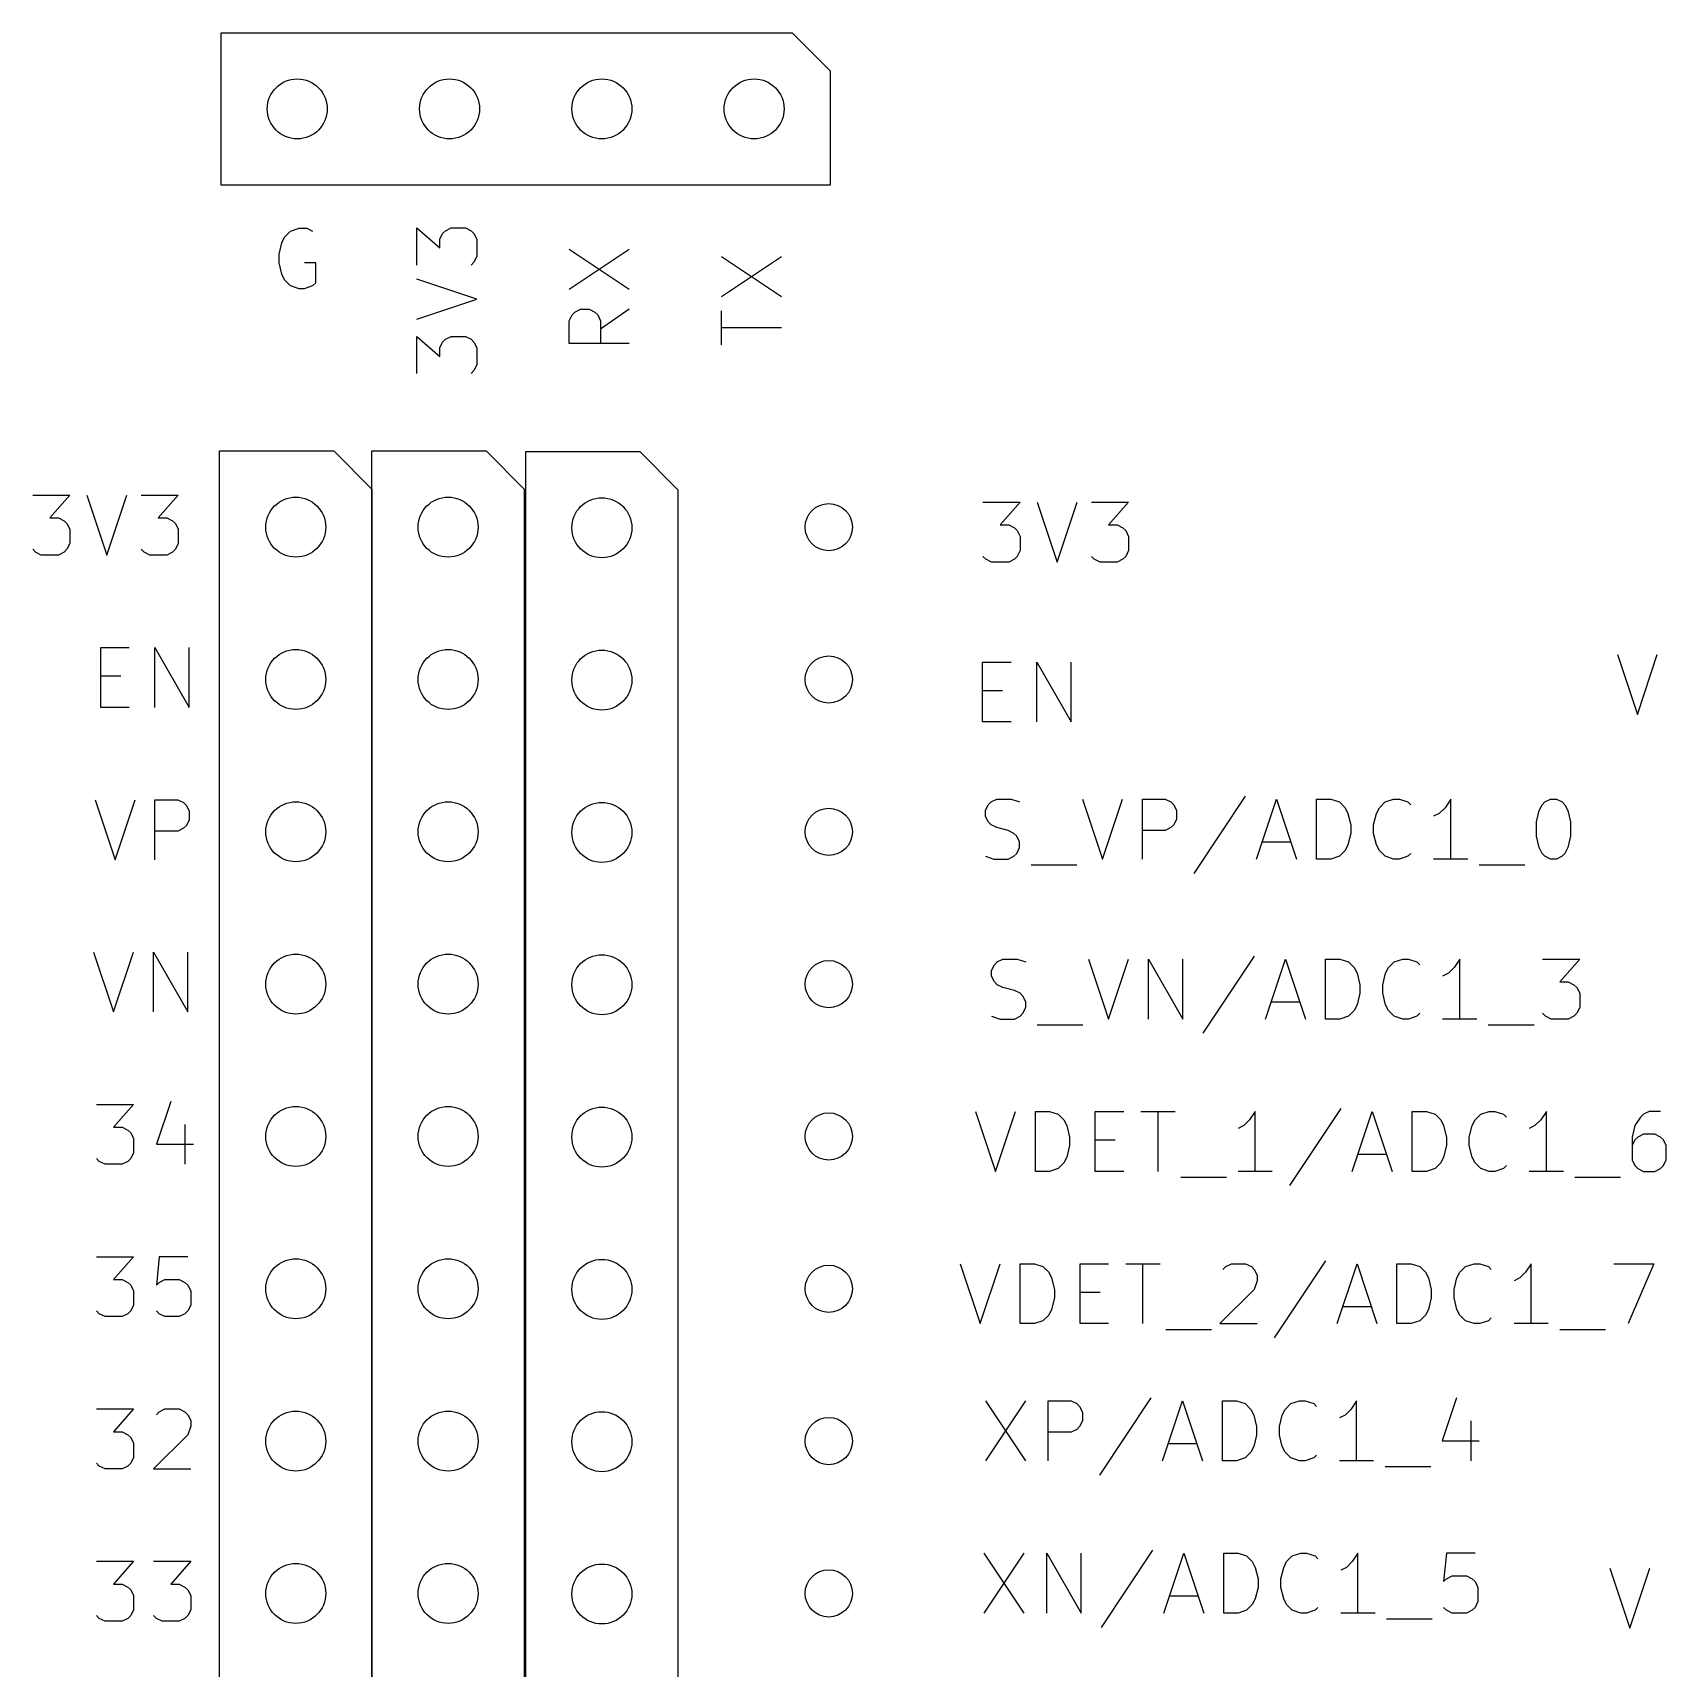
# Model space of a CAD drawing. Extents: x 1.9 to 50.4, y -61.6 to -0.4.
# Drawn here: x 1.94 to 29.18, y -30.45 to -3.17 of the extents above; entities that cross this region are included whole.
import ezdxf

# ---------------------------------------------------------------- set-up
doc = ezdxf.new("R2010")
doc.units = 0
doc.layers.add('BLACK', color=7, linetype='CONTINUOUS')
doc.layers.add('GRAY3', color=9, linetype='CONTINUOUS')

msp = doc.modelspace()

# ---------------------------------------------------------------- linework, layer by layer
at = {"layer": 'BLACK'}
for centre, radius in [((6.35, -4.445), 0.5), ((8.89, -4.445), 0.5), ((11.43, -4.445), 0.5), ((13.97, -4.445), 0.5), ((6.325, -11.42), 0.5), ((8.865, -11.42), 0.5), ((11.43, -11.43), 0.5), ((15.215, -11.42), 0.3937), ((6.325, -13.96), 0.5), ((8.865, -13.96), 0.5), ((11.43, -13.97), 0.5), ((15.215, -13.96), 0.3937), ((6.325, -16.5), 0.5), ((8.865, -16.5), 0.5), ((11.43, -16.51), 0.5), ((15.215, -16.5), 0.3937), ((6.325, -19.04), 0.5), ((8.865, -19.04), 0.5), ((11.43, -19.05), 0.5), ((15.215, -19.04), 0.3937), ((6.325, -21.58), 0.5), ((8.865, -21.58), 0.5), ((11.43, -21.59), 0.5), ((15.215, -21.58), 0.3937), ((6.325, -24.12), 0.5), ((8.865, -24.12), 0.5), ((11.43, -24.13), 0.5), ((15.215, -24.12), 0.3937), ((6.325, -26.66), 0.5), ((8.865, -26.66), 0.5), ((11.43, -26.67), 0.5), ((15.215, -26.66), 0.3937), ((6.325, -29.2), 0.5), ((8.865, -29.2), 0.5), ((11.43, -29.21), 0.5), ((15.215, -29.2), 0.3937)]:
    msp.add_circle(centre, radius, dxfattribs=at)
at = {"layer": 'GRAY3', "linetype": 'CONTINUOUS'}
for p, q in [((5.08, -3.175), (14.605, -3.175)), ((5.08, -5.715), (5.08, -3.175)), ((14.605, -3.175), (15.24, -3.81)), ((15.24, -3.81), (15.24, -5.715)), ((15.24, -5.715), (5.08, -5.715)), ((6.230952, -6.487438), (6.135714, -6.582676)), ((6.373809, -6.439819), (6.230952, -6.487438)), ((6.516666, -6.439819), (6.373809, -6.439819)), ((6.611904, -6.487438), (6.516666, -6.439819)), ((8.344819, -7.04857), (8.344819, -6.429523)), ((8.344819, -6.429523), (8.725771, -6.762856)), ((8.725771, -6.619999), (8.77339, -6.524761)), ((8.77339, -6.524761), (8.821009, -6.477142)), ((8.821009, -6.477142), (8.916247, -6.429523)), ((8.916247, -6.429523), (9.154342, -6.429523)), ((9.154342, -6.429523), (9.24958, -6.477142)), ((9.24958, -6.477142), (9.2972, -6.524761)), ((9.2972, -6.524761), (9.344819, -6.619999)), ((6.088095, -6.677914), (6.040476, -6.86839)), ((6.135714, -6.582676), (6.088095, -6.677914)), ((8.725771, -6.762856), (8.725771, -6.619999)), ((9.344819, -6.619999), (9.344819, -6.905713)), ((10.884819, -7.453332), (11.884819, -6.786666)), ((10.884819, -6.786666), (11.884819, -7.453332)), ((6.040476, -6.86839), (6.040476, -7.011247)), ((6.040476, -7.011247), (6.088095, -7.201723)), ((6.659523, -7.011247), (6.469047, -7.011247)), ((6.659523, -7.34458), (6.659523, -7.011247)), ((9.2972, -7.000951), (9.24958, -7.04857)), ((9.344819, -6.905713), (9.2972, -7.000951)), ((13.424819, -7.57238), (14.424819, -6.905714)), ((13.424819, -6.905714), (14.424819, -7.57238)), ((6.088095, -7.201723), (6.135714, -7.296961)), ((6.135714, -7.296961), (6.230952, -7.3922)), ((6.611904, -7.3922), (6.659523, -7.34458)), ((9.344819, -7.619999), (8.344819, -7.286666)), ((6.230952, -7.3922), (6.373809, -7.439819)), ((6.373809, -7.439819), (6.469047, -7.439819)), ((6.469047, -7.439819), (6.611904, -7.3922)), ((8.344819, -7.953332), (9.344819, -7.619999)), ((10.884819, -7.977142), (10.932438, -7.881904)), ((10.932438, -7.881904), (10.980057, -7.834285)), ((10.980057, -7.834285), (11.075295, -7.786666)), ((11.075295, -7.786666), (11.218152, -7.786666)), ((11.218152, -7.786666), (11.31339, -7.834285)), ((11.31339, -7.834285), (11.361009, -7.881904)), ((11.361009, -7.881904), (11.408628, -7.977142)), ((11.884819, -7.786666), (11.408628, -8.119999)), ((13.424819, -8.381904), (13.424819, -7.810476)), ((10.884819, -8.358094), (10.884819, -7.977142)), ((11.408628, -7.977142), (11.408628, -8.358094)), ((14.424819, -8.09619), (13.424819, -8.09619)), ((8.344819, -8.858094), (8.344819, -8.239047)), ((8.344819, -8.239047), (8.725771, -8.57238)), ((8.725771, -8.429523), (8.77339, -8.334285)), ((8.725771, -8.57238), (8.725771, -8.429523)), ((8.77339, -8.334285), (8.821009, -8.286666)), ((8.821009, -8.286666), (8.916247, -8.239047)), ((8.916247, -8.239047), (9.154342, -8.239047)), ((9.154342, -8.239047), (9.24958, -8.286666)), ((9.24958, -8.286666), (9.2972, -8.334285)), ((9.2972, -8.334285), (9.344819, -8.429523)), ((9.344819, -8.429523), (9.344819, -8.715237)), ((11.884819, -8.358094), (10.884819, -8.358094)), ((9.344819, -8.715237), (9.2972, -8.810475)), ((9.2972, -8.810475), (9.24958, -8.858094)), ((5.055, -10.15), (6.96, -10.15)), ((5.055, -58.41), (5.055, -10.15)), ((6.96, -10.15), (7.595, -10.785)), ((7.595, -10.15), (9.5, -10.15)), ((7.595, -58.41), (7.595, -10.15)), ((9.5, -10.15), (10.135, -10.785)), ((10.16, -10.16), (12.065, -10.16)), ((10.16, -58.42), (10.16, -10.16)), ((12.065, -10.16), (12.7, -10.795)), ((1.936905, -10.884819), (2.555952, -10.884819)), ((2.555952, -10.884819), (2.222619, -11.265771)), ((2.841667, -10.884819), (3.175, -11.884819)), ((3.175, -11.884819), (3.508333, -10.884819)), ((3.746429, -10.884819), (4.365476, -10.884819)), ((4.365476, -10.884819), (4.032143, -11.265771)), ((7.595, -10.785), (7.595, -58.41)), ((10.135, -10.785), (10.135, -58.41)), ((12.7, -10.795), (12.7, -58.42)), ((17.786905, -11.001819), (18.405952, -11.001819)), ((18.405952, -11.001819), (18.072619, -11.382771)), ((18.691667, -11.001819), (19.025, -12.001819)), ((19.025, -12.001819), (19.358333, -11.001819)), ((19.596429, -11.001819), (20.215476, -11.001819)), ((20.215476, -11.001819), (19.882143, -11.382771)), ((2.222619, -11.265771), (2.365476, -11.265771)), ((2.365476, -11.265771), (2.460714, -11.31339)), ((2.460714, -11.31339), (2.508333, -11.361009)), ((2.508333, -11.361009), (2.555952, -11.456247)), ((4.032143, -11.265771), (4.175, -11.265771)), ((4.175, -11.265771), (4.270238, -11.31339)), ((4.270238, -11.31339), (4.317857, -11.361009)), ((4.317857, -11.361009), (4.365476, -11.456247)), ((18.072619, -11.382771), (18.215476, -11.382771)), ((18.215476, -11.382771), (18.310714, -11.43039)), ((18.310714, -11.43039), (18.358333, -11.478009)), ((19.882143, -11.382771), (20.025, -11.382771)), ((20.025, -11.382771), (20.120238, -11.43039)), ((20.120238, -11.43039), (20.167857, -11.478009)), ((2.555952, -11.694342), (2.508333, -11.78958)), ((2.555952, -11.456247), (2.555952, -11.694342)), ((4.365476, -11.694342), (4.317857, -11.78958)), ((4.365476, -11.456247), (4.365476, -11.694342)), ((18.358333, -11.478009), (18.405952, -11.573247)), ((18.405952, -11.573247), (18.405952, -11.811342)), ((20.167857, -11.478009), (20.215476, -11.573247)), ((20.215476, -11.573247), (20.215476, -11.811342)), ((1.984524, -11.8372), (1.936905, -11.78958)), ((2.079762, -11.884819), (1.984524, -11.8372)), ((2.365476, -11.884819), (2.079762, -11.884819)), ((2.460714, -11.8372), (2.365476, -11.884819)), ((2.508333, -11.78958), (2.460714, -11.8372)), ((3.794048, -11.8372), (3.746429, -11.78958)), ((3.889286, -11.884819), (3.794048, -11.8372)), ((4.175, -11.884819), (3.889286, -11.884819)), ((4.270238, -11.8372), (4.175, -11.884819)), ((4.317857, -11.78958), (4.270238, -11.8372)), ((17.834524, -11.9542), (17.786905, -11.90658)), ((17.929762, -12.001819), (17.834524, -11.9542)), ((18.310714, -11.9542), (18.215476, -12.001819)), ((18.358333, -11.90658), (18.310714, -11.9542)), ((18.405952, -11.811342), (18.358333, -11.90658)), ((19.644048, -11.9542), (19.596429, -11.90658)), ((19.739286, -12.001819), (19.644048, -11.9542)), ((20.120238, -11.9542), (20.025, -12.001819)), ((20.167857, -11.90658), (20.120238, -11.9542)), ((20.215476, -11.811342), (20.167857, -11.90658)), ((18.215476, -12.001819), (17.929762, -12.001819)), ((20.025, -12.001819), (19.739286, -12.001819)), ((3.071905, -14.424819), (3.071905, -13.424819)), ((3.071905, -13.424819), (3.548095, -13.424819)), ((3.976667, -14.424819), (3.976667, -13.424819)), ((3.976667, -13.424819), (4.548095, -14.424819)), ((4.548095, -14.424819), (4.548095, -13.424819)), ((28.367905, -13.541819), (28.701238, -14.541819)), ((28.701238, -14.541819), (29.034571, -13.541819)), ((3.071905, -13.901009), (3.405238, -13.901009)), ((17.778905, -14.668819), (17.778905, -13.668819)), ((17.778905, -13.668819), (18.255095, -13.668819)), ((18.683667, -14.668819), (18.683667, -13.668819)), ((18.683667, -13.668819), (19.255095, -14.668819)), ((19.255095, -14.668819), (19.255095, -13.668819)), ((17.778905, -14.145009), (18.112238, -14.145009)), ((3.548095, -14.424819), (3.071905, -14.424819)), ((18.255095, -14.668819), (17.778905, -14.668819)), ((2.976667, -15.964819), (3.31, -16.964819)), ((3.31, -16.964819), (3.643333, -15.964819)), ((3.976667, -16.964819), (3.976667, -15.964819)), ((3.976667, -15.964819), (4.357619, -15.964819)), ((4.357619, -15.964819), (4.452857, -16.012438)), ((4.452857, -16.012438), (4.500476, -16.060057)), ((4.500476, -16.060057), (4.548095, -16.155295)), ((17.827047, -16.145295), (17.874666, -16.050057)), ((17.874666, -16.050057), (17.922285, -16.002438)), ((17.922285, -16.002438), (18.017523, -15.954819)), ((18.017523, -15.954819), (18.255618, -15.954819)), ((18.255618, -15.954819), (18.398475, -16.002438)), ((19.446095, -15.954819), (19.779428, -16.954819)), ((19.779428, -16.954819), (20.112761, -15.954819)), ((20.446095, -16.954819), (20.446095, -15.954819)), ((20.446095, -15.954819), (20.827047, -15.954819)), ((20.827047, -15.954819), (20.922285, -16.002438)), ((20.922285, -16.002438), (20.969904, -16.050057)), ((20.969904, -16.050057), (21.017523, -16.145295)), ((22.16038, -15.9072), (21.303238, -17.192914)), ((22.350857, -16.954819), (22.68419, -15.954819)), ((22.68419, -15.954819), (23.017523, -16.954819)), ((23.350857, -16.954819), (23.350857, -15.954819)), ((23.350857, -15.954819), (23.588952, -15.954819)), ((23.588952, -15.954819), (23.731809, -16.002438)), ((23.731809, -16.002438), (23.827047, -16.097676)), ((24.398476, -16.097676), (24.493714, -16.002438)), ((24.493714, -16.002438), (24.636571, -15.954819)), ((24.636571, -15.954819), (24.731809, -15.954819)), ((24.731809, -15.954819), (24.874666, -16.002438)), ((24.874666, -16.002438), (24.922285, -16.050057)), ((25.588952, -15.954819), (25.493714, -16.097676)), ((25.588952, -16.954819), (25.588952, -15.954819)), ((27.065143, -16.145295), (27.112762, -16.050057)), ((27.112762, -16.050057), (27.160381, -16.002438)), ((27.160381, -16.002438), (27.255619, -15.954819)), ((27.255619, -15.954819), (27.350857, -15.954819)), ((27.350857, -15.954819), (27.446095, -16.002438)), ((27.446095, -16.002438), (27.493714, -16.050057)), ((27.493714, -16.050057), (27.541333, -16.145295)), ((4.548095, -16.298152), (4.500476, -16.39339)), ((4.548095, -16.155295), (4.548095, -16.298152)), ((17.827047, -16.240533), (17.827047, -16.145295)), ((17.874666, -16.335771), (17.827047, -16.240533)), ((17.922285, -16.38339), (17.874666, -16.335771)), ((21.017523, -16.288152), (20.969904, -16.38339)), ((21.017523, -16.145295), (21.017523, -16.288152)), ((23.827047, -16.097676), (23.874666, -16.192914)), ((23.874666, -16.192914), (23.922285, -16.38339)), ((24.303238, -16.38339), (24.350857, -16.192914)), ((24.350857, -16.192914), (24.398476, -16.097676)), ((25.398476, -16.192914), (25.303238, -16.240533)), ((25.493714, -16.097676), (25.398476, -16.192914)), ((27.017524, -16.335771), (27.065143, -16.145295)), ((27.017524, -16.573866), (27.017524, -16.335771)), ((27.541333, -16.145295), (27.588952, -16.335771)), ((27.588952, -16.335771), (27.588952, -16.573866)), ((4.357619, -16.488628), (3.976667, -16.488628)), ((4.452857, -16.441009), (4.357619, -16.488628)), ((4.500476, -16.39339), (4.452857, -16.441009)), ((18.017523, -16.431009), (17.922285, -16.38339)), ((18.207999, -16.478628), (18.017523, -16.431009)), ((18.303237, -16.526247), (18.207999, -16.478628)), ((18.350856, -16.573866), (18.303237, -16.526247)), ((18.398475, -16.669104), (18.350856, -16.573866)), ((20.827047, -16.478628), (20.446095, -16.478628)), ((20.922285, -16.431009), (20.827047, -16.478628)), ((20.969904, -16.38339), (20.922285, -16.431009)), ((23.922285, -16.526247), (23.874666, -16.716723)), ((23.922285, -16.38339), (23.922285, -16.526247)), ((24.303238, -16.526247), (24.303238, -16.38339)), ((24.350857, -16.716723), (24.303238, -16.526247)), ((27.065143, -16.764342), (27.017524, -16.573866)), ((27.588952, -16.573866), (27.541333, -16.764342)), ((17.827047, -16.9072), (17.969904, -16.954819)), ((18.207999, -16.954819), (18.303237, -16.9072)), ((18.303237, -16.9072), (18.350856, -16.85958)), ((18.350856, -16.85958), (18.398475, -16.764342)), ((18.398475, -16.764342), (18.398475, -16.669104)), ((22.446095, -16.669104), (22.922285, -16.669104)), ((23.731809, -16.9072), (23.588952, -16.954819)), ((23.827047, -16.811961), (23.731809, -16.9072)), ((23.874666, -16.716723), (23.827047, -16.811961)), ((24.398476, -16.811961), (24.350857, -16.716723)), ((24.493714, -16.9072), (24.398476, -16.811961)), ((24.636571, -16.954819), (24.493714, -16.9072)), ((24.874666, -16.9072), (24.731809, -16.954819)), ((24.922285, -16.85958), (24.874666, -16.9072)), ((27.112762, -16.85958), (27.065143, -16.764342)), ((27.160381, -16.9072), (27.112762, -16.85958)), ((27.255619, -16.954819), (27.160381, -16.9072)), ((27.446095, -16.9072), (27.350857, -16.954819)), ((27.493714, -16.85958), (27.446095, -16.9072)), ((27.541333, -16.764342), (27.493714, -16.85958)), ((17.969904, -16.954819), (18.207999, -16.954819)), ((18.588952, -17.050057), (19.350856, -17.050057)), ((23.588952, -16.954819), (23.350857, -16.954819)), ((24.731809, -16.954819), (24.636571, -16.954819)), ((25.874666, -16.954819), (25.303238, -16.954819)), ((26.065143, -17.050057), (26.827047, -17.050057)), ((27.350857, -16.954819), (27.255619, -16.954819)), ((2.952857, -18.504819), (3.28619, -19.504819)), ((3.28619, -19.504819), (3.619523, -18.504819)), ((3.952857, -19.504819), (3.952857, -18.504819)), ((3.952857, -18.504819), (4.524285, -19.504819)), ((4.524285, -19.504819), (4.524285, -18.504819)), ((17.930238, -18.812295), (17.977857, -18.717057)), ((17.930238, -18.907533), (17.930238, -18.812295)), ((17.977857, -18.717057), (18.025476, -18.669438)), ((18.025476, -18.669438), (18.120714, -18.621819)), ((18.120714, -18.621819), (18.358809, -18.621819)), ((18.358809, -18.621819), (18.501666, -18.669438)), ((19.549286, -18.621819), (19.882619, -19.621819)), ((19.882619, -19.621819), (20.215952, -18.621819)), ((20.549286, -19.621819), (20.549286, -18.621819)), ((20.549286, -18.621819), (21.120714, -19.621819)), ((21.120714, -19.621819), (21.120714, -18.621819)), ((22.31119, -18.5742), (21.454048, -19.859914)), ((22.501667, -19.621819), (22.835, -18.621819)), ((22.835, -18.621819), (23.168333, -19.621819)), ((23.501667, -19.621819), (23.501667, -18.621819)), ((23.501667, -18.621819), (23.739762, -18.621819)), ((23.739762, -18.621819), (23.882619, -18.669438)), ((23.882619, -18.669438), (23.977857, -18.764676)), ((23.977857, -18.764676), (24.025476, -18.859914)), ((24.501667, -18.859914), (24.549286, -18.764676)), ((24.549286, -18.764676), (24.644524, -18.669438)), ((24.644524, -18.669438), (24.787381, -18.621819)), ((24.787381, -18.621819), (24.882619, -18.621819)), ((24.882619, -18.621819), (25.025476, -18.669438)), ((25.025476, -18.669438), (25.073095, -18.717057)), ((25.644524, -18.764676), (25.549286, -18.859914)), ((25.739762, -18.621819), (25.644524, -18.764676)), ((25.739762, -19.621819), (25.739762, -18.621819)), ((27.120715, -18.621819), (27.739762, -18.621819)), ((27.739762, -18.621819), (27.406429, -19.002771)), ((17.977857, -19.002771), (17.930238, -18.907533)), ((18.025476, -19.05039), (17.977857, -19.002771)), ((18.120714, -19.098009), (18.025476, -19.05039)), ((24.025476, -18.859914), (24.073095, -19.05039)), ((24.073095, -19.05039), (24.073095, -19.193247)), ((24.454048, -19.05039), (24.501667, -18.859914)), ((24.454048, -19.193247), (24.454048, -19.05039)), ((25.549286, -18.859914), (25.454048, -18.907533)), ((27.406429, -19.002771), (27.549286, -19.002771)), ((27.549286, -19.002771), (27.644524, -19.05039)), ((27.644524, -19.05039), (27.692143, -19.098009)), ((18.31119, -19.145628), (18.120714, -19.098009)), ((18.406428, -19.193247), (18.31119, -19.145628)), ((18.454047, -19.240866), (18.406428, -19.193247)), ((18.501666, -19.336104), (18.454047, -19.240866)), ((18.501666, -19.431342), (18.501666, -19.336104)), ((22.596905, -19.336104), (23.073095, -19.336104)), ((24.073095, -19.193247), (24.025476, -19.383723)), ((24.501667, -19.383723), (24.454048, -19.193247)), ((27.692143, -19.098009), (27.739762, -19.193247)), ((27.739762, -19.193247), (27.739762, -19.431342)), ((17.930238, -19.5742), (18.073095, -19.621819)), ((18.073095, -19.621819), (18.31119, -19.621819)), ((18.31119, -19.621819), (18.406428, -19.5742)), ((18.406428, -19.5742), (18.454047, -19.52658)), ((18.454047, -19.52658), (18.501666, -19.431342)), ((23.739762, -19.621819), (23.501667, -19.621819)), ((23.882619, -19.5742), (23.739762, -19.621819)), ((23.977857, -19.478961), (23.882619, -19.5742)), ((24.025476, -19.383723), (23.977857, -19.478961)), ((24.549286, -19.478961), (24.501667, -19.383723)), ((24.644524, -19.5742), (24.549286, -19.478961)), ((24.787381, -19.621819), (24.644524, -19.5742)), ((24.882619, -19.621819), (24.787381, -19.621819)), ((25.025476, -19.5742), (24.882619, -19.621819)), ((25.073095, -19.52658), (25.025476, -19.5742)), ((26.025476, -19.621819), (25.454048, -19.621819)), ((27.168334, -19.5742), (27.120715, -19.52658)), ((27.263572, -19.621819), (27.168334, -19.5742)), ((27.549286, -19.621819), (27.263572, -19.621819)), ((27.644524, -19.5742), (27.549286, -19.621819)), ((27.692143, -19.52658), (27.644524, -19.5742)), ((27.739762, -19.431342), (27.692143, -19.52658)), ((18.692143, -19.717057), (19.454047, -19.717057)), ((26.215953, -19.717057), (26.977857, -19.717057)), ((4.238571, -20.9972), (4.000476, -21.711485)), ((3.000476, -21.044819), (3.619523, -21.044819)), ((3.619523, -21.044819), (3.28619, -21.425771)), ((17.660476, -21.161819), (17.993809, -22.161819)), ((17.993809, -22.161819), (18.327142, -21.161819)), ((18.660476, -22.161819), (18.660476, -21.161819)), ((18.660476, -21.161819), (18.898571, -21.161819)), ((18.898571, -21.161819), (19.041428, -21.209438)), ((19.041428, -21.209438), (19.136666, -21.304676)), ((19.660476, -22.161819), (19.660476, -21.161819)), ((19.660476, -21.161819), (20.136666, -21.161819)), ((20.422381, -21.161819), (20.993809, -21.161819)), ((20.708095, -22.161819), (20.708095, -21.161819)), ((22.327143, -21.161819), (22.231905, -21.304676)), ((22.327143, -22.161819), (22.327143, -21.161819)), ((23.755714, -21.1142), (22.898572, -22.399914)), ((23.946191, -22.161819), (24.279524, -21.161819)), ((24.279524, -21.161819), (24.612857, -22.161819)), ((24.946191, -22.161819), (24.946191, -21.161819)), ((24.946191, -21.161819), (25.184286, -21.161819)), ((25.184286, -21.161819), (25.327143, -21.209438)), ((25.327143, -21.209438), (25.422381, -21.304676)), ((25.99381, -21.304676), (26.089048, -21.209438)), ((26.089048, -21.209438), (26.231905, -21.161819)), ((26.231905, -21.161819), (26.327143, -21.161819)), ((26.327143, -21.161819), (26.47, -21.209438)), ((26.47, -21.209438), (26.517619, -21.257057)), ((27.184286, -21.161819), (27.089048, -21.304676)), ((27.184286, -22.161819), (27.184286, -21.161819)), ((28.755715, -21.257057), (28.660477, -21.399914)), ((28.803334, -21.209438), (28.755715, -21.257057)), ((28.898572, -21.161819), (28.803334, -21.209438)), ((29.089048, -21.161819), (28.898572, -21.161819)), ((3.28619, -21.425771), (3.429047, -21.425771)), ((3.429047, -21.425771), (3.524285, -21.47339)), ((3.524285, -21.47339), (3.571904, -21.521009)), ((3.571904, -21.521009), (3.619523, -21.616247)), ((4.476666, -21.378152), (4.476666, -22.044819)), ((19.136666, -21.304676), (19.184285, -21.399914)), ((19.184285, -21.399914), (19.231904, -21.59039)), ((22.136667, -21.399914), (22.041429, -21.447533)), ((22.231905, -21.304676), (22.136667, -21.399914)), ((25.422381, -21.304676), (25.47, -21.399914)), ((25.47, -21.399914), (25.517619, -21.59039)), ((25.898572, -21.59039), (25.946191, -21.399914)), ((25.946191, -21.399914), (25.99381, -21.304676)), ((26.99381, -21.399914), (26.898572, -21.447533)), ((27.089048, -21.304676), (26.99381, -21.399914)), ((28.660477, -21.399914), (28.612858, -21.59039)), ((28.803334, -21.542771), (28.708096, -21.59039)), ((28.99381, -21.542771), (28.803334, -21.542771)), ((29.089048, -21.59039), (28.99381, -21.542771)), ((3.619523, -21.616247), (3.619523, -21.854342)), ((4.000476, -21.711485), (4.619523, -21.711485)), ((19.231904, -21.733247), (19.184285, -21.923723)), ((19.231904, -21.59039), (19.231904, -21.733247)), ((19.660476, -21.638009), (19.993809, -21.638009)), ((25.517619, -21.733247), (25.47, -21.923723)), ((25.517619, -21.59039), (25.517619, -21.733247)), ((25.898572, -21.733247), (25.898572, -21.59039)), ((25.946191, -21.923723), (25.898572, -21.733247)), ((28.612858, -21.59039), (28.612858, -21.971342)), ((28.660477, -21.638009), (28.612858, -21.733247)), ((28.708096, -21.59039), (28.660477, -21.638009)), ((29.136667, -21.638009), (29.089048, -21.59039)), ((29.184286, -21.733247), (29.136667, -21.638009)), ((29.184286, -21.971342), (29.184286, -21.733247)), ((3.048095, -21.9972), (3.000476, -21.94958)), ((3.143333, -22.044819), (3.048095, -21.9972)), ((3.429047, -22.044819), (3.143333, -22.044819)), ((3.524285, -21.9972), (3.429047, -22.044819)), ((3.571904, -21.94958), (3.524285, -21.9972)), ((3.619523, -21.854342), (3.571904, -21.94958)), ((19.136666, -22.018961), (19.041428, -22.1142)), ((19.184285, -21.923723), (19.136666, -22.018961)), ((24.041429, -21.876104), (24.517619, -21.876104)), ((25.422381, -22.018961), (25.327143, -22.1142)), ((25.47, -21.923723), (25.422381, -22.018961)), ((25.99381, -22.018961), (25.946191, -21.923723)), ((26.089048, -22.1142), (25.99381, -22.018961)), ((26.517619, -22.06658), (26.47, -22.1142)), ((28.612858, -21.971342), (28.660477, -22.06658)), ((28.660477, -22.06658), (28.708096, -22.1142)), ((29.089048, -22.1142), (29.136667, -22.06658)), ((29.136667, -22.06658), (29.184286, -21.971342)), ((18.898571, -22.161819), (18.660476, -22.161819)), ((19.041428, -22.1142), (18.898571, -22.161819)), ((20.136666, -22.161819), (19.660476, -22.161819)), ((21.089048, -22.257057), (21.850952, -22.257057)), ((22.612857, -22.161819), (22.041429, -22.161819)), ((25.184286, -22.161819), (24.946191, -22.161819)), ((25.327143, -22.1142), (25.184286, -22.161819)), ((26.231905, -22.161819), (26.089048, -22.1142)), ((26.327143, -22.161819), (26.231905, -22.161819)), ((26.47, -22.1142), (26.327143, -22.161819)), ((27.47, -22.161819), (26.898572, -22.161819)), ((27.660477, -22.257057), (28.422381, -22.257057)), ((28.708096, -22.1142), (28.803334, -22.161819)), ((28.803334, -22.161819), (28.99381, -22.161819)), ((28.99381, -22.161819), (29.089048, -22.1142)), ((3.000476, -23.584819), (3.619523, -23.584819)), ((3.619523, -23.584819), (3.28619, -23.965771)), ((4.048095, -23.584819), (4.000476, -24.061009)), ((4.524285, -23.584819), (4.048095, -23.584819)), ((17.406476, -23.701819), (17.739809, -24.701819)), ((17.739809, -24.701819), (18.073142, -23.701819)), ((18.406476, -24.701819), (18.406476, -23.701819)), ((18.406476, -23.701819), (18.644571, -23.701819)), ((18.644571, -23.701819), (18.787428, -23.749438)), ((19.406476, -24.701819), (19.406476, -23.701819)), ((19.406476, -23.701819), (19.882666, -23.701819)), ((20.168381, -23.701819), (20.739809, -23.701819)), ((20.454095, -24.701819), (20.454095, -23.701819)), ((21.835048, -23.749438), (21.930286, -23.701819)), ((21.930286, -23.701819), (22.168381, -23.701819)), ((22.168381, -23.701819), (22.263619, -23.749438)), ((23.501714, -23.6542), (22.644572, -24.939914)), ((23.692191, -24.701819), (24.025524, -23.701819)), ((24.025524, -23.701819), (24.358857, -24.701819)), ((24.692191, -24.701819), (24.692191, -23.701819)), ((24.692191, -23.701819), (24.930286, -23.701819)), ((24.930286, -23.701819), (25.073143, -23.749438)), ((25.835048, -23.749438), (25.977905, -23.701819)), ((25.977905, -23.701819), (26.073143, -23.701819)), ((26.073143, -23.701819), (26.216, -23.749438)), ((26.930286, -23.701819), (26.835048, -23.844676)), ((26.930286, -24.701819), (26.930286, -23.701819)), ((28.311239, -23.701819), (28.977905, -23.701819)), ((28.977905, -23.701819), (28.549334, -24.701819)), ((3.28619, -23.965771), (3.429047, -23.965771)), ((3.429047, -23.965771), (3.524285, -24.01339)), ((4.048095, -24.01339), (4.143333, -23.965771)), ((4.143333, -23.965771), (4.381428, -23.965771)), ((4.381428, -23.965771), (4.476666, -24.01339)), ((18.787428, -23.749438), (18.882666, -23.844676)), ((18.882666, -23.844676), (18.930285, -23.939914)), ((18.930285, -23.939914), (18.977904, -24.13039)), ((21.787429, -23.797057), (21.835048, -23.749438)), ((22.263619, -23.749438), (22.311238, -23.797057)), ((22.311238, -23.797057), (22.358857, -23.892295)), ((22.358857, -23.987533), (22.311238, -24.13039)), ((22.358857, -23.892295), (22.358857, -23.987533)), ((25.073143, -23.749438), (25.168381, -23.844676)), ((25.168381, -23.844676), (25.216, -23.939914)), ((25.216, -23.939914), (25.263619, -24.13039)), ((25.644572, -24.13039), (25.692191, -23.939914)), ((25.692191, -23.939914), (25.73981, -23.844676)), ((25.73981, -23.844676), (25.835048, -23.749438)), ((26.216, -23.749438), (26.263619, -23.797057)), ((26.73981, -23.939914), (26.644572, -23.987533)), ((26.835048, -23.844676), (26.73981, -23.939914)), ((3.524285, -24.01339), (3.571904, -24.061009)), ((3.571904, -24.061009), (3.619523, -24.156247)), ((3.619523, -24.156247), (3.619523, -24.394342)), ((4.000476, -24.061009), (4.048095, -24.01339)), ((4.476666, -24.01339), (4.524285, -24.061009)), ((4.524285, -24.061009), (4.571904, -24.156247)), ((4.571904, -24.156247), (4.571904, -24.394342)), ((18.977904, -24.273247), (18.930285, -24.463723)), ((18.977904, -24.13039), (18.977904, -24.273247)), ((19.406476, -24.178009), (19.739809, -24.178009)), ((22.311238, -24.13039), (21.73981, -24.701819)), ((25.263619, -24.273247), (25.216, -24.463723)), ((25.263619, -24.13039), (25.263619, -24.273247)), ((25.644572, -24.273247), (25.644572, -24.13039)), ((25.692191, -24.463723), (25.644572, -24.273247)), ((3.048095, -24.5372), (3.000476, -24.48958)), ((3.143333, -24.584819), (3.048095, -24.5372)), ((3.524285, -24.5372), (3.429047, -24.584819)), ((3.571904, -24.48958), (3.524285, -24.5372)), ((3.619523, -24.394342), (3.571904, -24.48958)), ((4.048095, -24.5372), (4.000476, -24.48958)), ((4.143333, -24.584819), (4.048095, -24.5372)), ((4.476666, -24.5372), (4.381428, -24.584819)), ((4.524285, -24.48958), (4.476666, -24.5372)), ((4.571904, -24.394342), (4.524285, -24.48958)), ((18.930285, -24.463723), (18.882666, -24.558961)), ((23.787429, -24.416104), (24.263619, -24.416104)), ((25.216, -24.463723), (25.168381, -24.558961)), ((25.73981, -24.558961), (25.692191, -24.463723)), ((3.429047, -24.584819), (3.143333, -24.584819)), ((4.381428, -24.584819), (4.143333, -24.584819)), ((18.644571, -24.701819), (18.406476, -24.701819)), ((18.787428, -24.6542), (18.644571, -24.701819)), ((18.882666, -24.558961), (18.787428, -24.6542)), ((19.882666, -24.701819), (19.406476, -24.701819)), ((20.835048, -24.797057), (21.596952, -24.797057)), ((21.73981, -24.701819), (22.358857, -24.701819)), ((24.930286, -24.701819), (24.692191, -24.701819)), ((25.073143, -24.6542), (24.930286, -24.701819)), ((25.168381, -24.558961), (25.073143, -24.6542)), ((25.835048, -24.6542), (25.73981, -24.558961)), ((25.977905, -24.701819), (25.835048, -24.6542)), ((26.073143, -24.701819), (25.977905, -24.701819)), ((26.216, -24.6542), (26.073143, -24.701819)), ((26.263619, -24.60658), (26.216, -24.6542)), ((27.216, -24.701819), (26.644572, -24.701819)), ((27.406477, -24.797057), (28.168381, -24.797057)), ((3.000476, -26.124819), (3.619523, -26.124819)), ((3.619523, -26.124819), (3.28619, -26.505771)), ((4.000476, -26.220057), (4.048095, -26.172438)), ((4.048095, -26.172438), (4.143333, -26.124819)), ((4.143333, -26.124819), (4.381428, -26.124819)), ((4.381428, -26.124819), (4.476666, -26.172438)), ((4.476666, -26.172438), (4.524285, -26.220057)), ((17.826952, -25.987819), (18.493618, -26.987819)), ((18.493618, -25.987819), (17.826952, -26.987819)), ((18.874571, -26.987819), (18.874571, -25.987819)), ((18.874571, -25.987819), (19.255523, -25.987819)), ((19.255523, -25.987819), (19.350761, -26.035438)), ((19.350761, -26.035438), (19.39838, -26.083057)), ((19.39838, -26.083057), (19.445999, -26.178295)), ((19.445999, -26.178295), (19.445999, -26.321152)), ((20.588856, -25.9402), (19.731714, -27.225914)), ((20.779333, -26.987819), (21.112666, -25.987819)), ((21.112666, -25.987819), (21.445999, -26.987819)), ((21.779333, -26.987819), (21.779333, -25.987819)), ((21.779333, -25.987819), (22.017428, -25.987819)), ((22.017428, -25.987819), (22.160285, -26.035438)), ((22.160285, -26.035438), (22.255523, -26.130676)), ((22.255523, -26.130676), (22.303142, -26.225914)), ((22.779333, -26.225914), (22.826952, -26.130676)), ((22.826952, -26.130676), (22.92219, -26.035438)), ((22.92219, -26.035438), (23.065047, -25.987819)), ((23.065047, -25.987819), (23.160285, -25.987819)), ((23.160285, -25.987819), (23.303142, -26.035438)), ((23.303142, -26.035438), (23.350761, -26.083057)), ((23.92219, -26.130676), (23.826952, -26.225914)), ((24.017428, -25.987819), (23.92219, -26.130676)), ((24.017428, -26.987819), (24.017428, -25.987819)), ((25.684095, -25.9402), (25.446, -26.654485)), ((4.524285, -26.220057), (4.571904, -26.315295)), ((4.571904, -26.410533), (4.524285, -26.55339)), ((4.571904, -26.315295), (4.571904, -26.410533)), ((19.39838, -26.41639), (19.350761, -26.464009)), ((19.445999, -26.321152), (19.39838, -26.41639)), ((22.303142, -26.225914), (22.350761, -26.41639)), ((22.350761, -26.41639), (22.350761, -26.559247)), ((22.731714, -26.41639), (22.779333, -26.225914)), ((22.731714, -26.559247), (22.731714, -26.41639)), ((23.826952, -26.225914), (23.731714, -26.273533)), ((25.92219, -26.321152), (25.92219, -26.987819)), ((3.28619, -26.505771), (3.429047, -26.505771)), ((3.429047, -26.505771), (3.524285, -26.55339)), ((3.524285, -26.55339), (3.571904, -26.601009)), ((3.571904, -26.601009), (3.619523, -26.696247)), ((3.619523, -26.696247), (3.619523, -26.934342)), ((4.524285, -26.55339), (3.952857, -27.124819)), ((19.255523, -26.511628), (18.874571, -26.511628)), ((19.350761, -26.464009), (19.255523, -26.511628)), ((20.874571, -26.702104), (21.350761, -26.702104)), ((22.350761, -26.559247), (22.303142, -26.749723)), ((22.779333, -26.749723), (22.731714, -26.559247)), ((25.446, -26.654485), (26.065047, -26.654485)), ((3.619523, -26.934342), (3.571904, -27.02958)), ((22.017428, -26.987819), (21.779333, -26.987819)), ((22.160285, -26.9402), (22.017428, -26.987819)), ((22.255523, -26.844961), (22.160285, -26.9402)), ((22.303142, -26.749723), (22.255523, -26.844961)), ((22.826952, -26.844961), (22.779333, -26.749723)), ((22.92219, -26.9402), (22.826952, -26.844961)), ((23.065047, -26.987819), (22.92219, -26.9402)), ((23.160285, -26.987819), (23.065047, -26.987819)), ((23.303142, -26.9402), (23.160285, -26.987819)), ((23.350761, -26.89258), (23.303142, -26.9402)), ((24.303142, -26.987819), (23.731714, -26.987819)), ((3.048095, -27.0772), (3.000476, -27.02958)), ((3.143333, -27.124819), (3.048095, -27.0772)), ((3.429047, -27.124819), (3.143333, -27.124819)), ((3.524285, -27.0772), (3.429047, -27.124819)), ((3.571904, -27.02958), (3.524285, -27.0772)), ((3.952857, -27.124819), (4.571904, -27.124819)), ((24.493619, -27.083057), (25.255523, -27.083057)), ((17.803143, -28.527819), (18.469809, -29.527819)), ((18.469809, -28.527819), (17.803143, -29.527819)), ((18.850762, -29.527819), (18.850762, -28.527819)), ((18.850762, -28.527819), (19.42219, -29.527819)), ((19.42219, -29.527819), (19.42219, -28.527819)), ((20.612666, -28.4802), (19.755524, -29.765914)), ((20.803143, -29.527819), (21.136476, -28.527819)), ((21.136476, -28.527819), (21.469809, -29.527819)), ((21.803143, -29.527819), (21.803143, -28.527819)), ((21.803143, -28.527819), (22.041238, -28.527819)), ((22.041238, -28.527819), (22.184095, -28.575438)), ((22.184095, -28.575438), (22.279333, -28.670676)), ((22.850762, -28.670676), (22.946, -28.575438)), ((22.946, -28.575438), (23.088857, -28.527819)), ((23.088857, -28.527819), (23.184095, -28.527819)), ((23.184095, -28.527819), (23.326952, -28.575438)), ((23.326952, -28.575438), (23.374571, -28.623057)), ((24.041238, -28.527819), (23.946, -28.670676)), ((24.041238, -29.527819), (24.041238, -28.527819)), ((25.517429, -28.527819), (25.46981, -29.004009)), ((25.993619, -28.527819), (25.517429, -28.527819)), ((3.000476, -28.664819), (3.619523, -28.664819)), ((3.619523, -28.664819), (3.28619, -29.045771)), ((3.952857, -28.664819), (4.571904, -28.664819)), ((4.571904, -28.664819), (4.238571, -29.045771)), ((22.279333, -28.670676), (22.326952, -28.765914)), ((22.326952, -28.765914), (22.374571, -28.95639)), ((22.755524, -28.95639), (22.803143, -28.765914)), ((22.803143, -28.765914), (22.850762, -28.670676)), ((23.850762, -28.765914), (23.755524, -28.813533)), ((23.946, -28.670676), (23.850762, -28.765914)), ((25.517429, -28.95639), (25.612667, -28.908771)), ((25.612667, -28.908771), (25.850762, -28.908771)), ((25.850762, -28.908771), (25.946, -28.95639)), ((28.240905, -28.781819), (28.574238, -29.781819)), ((28.574238, -29.781819), (28.907571, -28.781819)), ((3.28619, -29.045771), (3.429047, -29.045771)), ((3.429047, -29.045771), (3.524285, -29.09339)), ((3.524285, -29.09339), (3.571904, -29.141009)), ((3.571904, -29.141009), (3.619523, -29.236247)), ((4.238571, -29.045771), (4.381428, -29.045771)), ((4.381428, -29.045771), (4.476666, -29.09339)), ((4.476666, -29.09339), (4.524285, -29.141009)), ((4.524285, -29.141009), (4.571904, -29.236247)), ((22.374571, -29.099247), (22.326952, -29.289723)), ((22.374571, -28.95639), (22.374571, -29.099247)), ((22.755524, -29.099247), (22.755524, -28.95639)), ((22.803143, -29.289723), (22.755524, -29.099247)), ((25.46981, -29.004009), (25.517429, -28.95639)), ((25.946, -28.95639), (25.993619, -29.004009)), ((25.993619, -29.004009), (26.041238, -29.099247)), ((26.041238, -29.099247), (26.041238, -29.337342)), ((3.619523, -29.236247), (3.619523, -29.474342)), ((4.571904, -29.236247), (4.571904, -29.474342)), ((20.898381, -29.242104), (21.374571, -29.242104)), ((22.279333, -29.384961), (22.184095, -29.4802)), ((22.326952, -29.289723), (22.279333, -29.384961)), ((22.850762, -29.384961), (22.803143, -29.289723)), ((22.946, -29.4802), (22.850762, -29.384961)), ((23.374571, -29.43258), (23.326952, -29.4802)), ((25.517429, -29.4802), (25.46981, -29.43258)), ((25.993619, -29.43258), (25.946, -29.4802)), ((26.041238, -29.337342), (25.993619, -29.43258)), ((3.048095, -29.6172), (3.000476, -29.56958)), ((3.143333, -29.664819), (3.048095, -29.6172)), ((3.429047, -29.664819), (3.143333, -29.664819)), ((3.524285, -29.6172), (3.429047, -29.664819)), ((3.571904, -29.56958), (3.524285, -29.6172)), ((3.619523, -29.474342), (3.571904, -29.56958)), ((4.000476, -29.6172), (3.952857, -29.56958)), ((4.095714, -29.664819), (4.000476, -29.6172)), ((4.381428, -29.664819), (4.095714, -29.664819)), ((4.476666, -29.6172), (4.381428, -29.664819)), ((4.524285, -29.56958), (4.476666, -29.6172)), ((4.571904, -29.474342), (4.524285, -29.56958)), ((22.041238, -29.527819), (21.803143, -29.527819)), ((22.184095, -29.4802), (22.041238, -29.527819)), ((23.088857, -29.527819), (22.946, -29.4802)), ((23.184095, -29.527819), (23.088857, -29.527819)), ((23.326952, -29.4802), (23.184095, -29.527819)), ((24.326952, -29.527819), (23.755524, -29.527819)), ((24.517429, -29.623057), (25.279333, -29.623057)), ((25.612667, -29.527819), (25.517429, -29.4802)), ((25.850762, -29.527819), (25.612667, -29.527819)), ((25.946, -29.4802), (25.850762, -29.527819))]:
    msp.add_line(p, q, dxfattribs=at)

doc.saveas('drawing.dxf')
